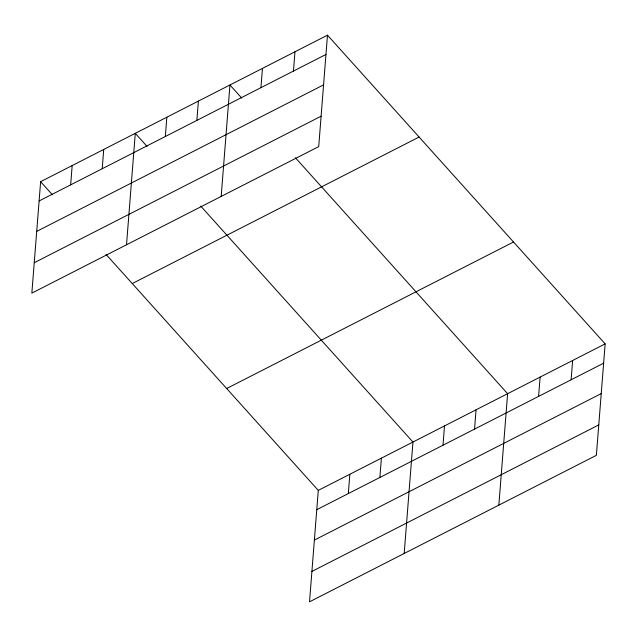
<?xml version="1.0" encoding="UTF-8"?>
<svg xmlns="http://www.w3.org/2000/svg" width="637" height="637" viewBox="0 0 637 637"><rect width="100%" height="100%" fill="white"/><g stroke="black" fill="none" stroke-linecap="round" stroke-linejoin="round"><path stroke-width="0.96" d="M40.625 181.68L31.85 293.124L318.715 146.614L327.482 35.17L40.625 181.68L52.401 194.779M70.659 184.857L72.172 165.564M102.215 168.741L103.727 149.448M126.516 244.775L135.283 133.332L147.067 146.43M165.325 136.509L166.838 117.216M196.873 120.393L198.394 101.1M221.182 196.427L229.949 84.984L241.734 98.082M260.939 87.675L262.46 68.382M293.45 71.073L294.971 51.772M106.068 254.442L318.285 490.386L309.518 601.83L596.375 455.32L605.15 343.876L327.482 35.17M348.328 493.564L349.84 474.27M379.875 477.447L381.396 458.154M404.184 553.481L412.951 442.038L200.735 206.093M442.986 445.215L444.507 425.922M474.541 429.099L476.062 409.806M498.843 505.133L507.617 393.69L295.401 157.753M538.607 396.381L540.128 377.088M571.118 379.779L572.639 360.486M39.104 200.974L325.961 54.464M36.707 231.382L323.572 84.872M34.247 262.715L321.104 116.205M132.249 283.553L419.114 137.043M226.661 388.514L513.518 242.004M318.285 490.386L605.15 343.876M316.772 509.68L603.629 363.178M314.375 540.088L601.24 393.586M311.907 571.421L598.772 424.911"/></g></svg>
